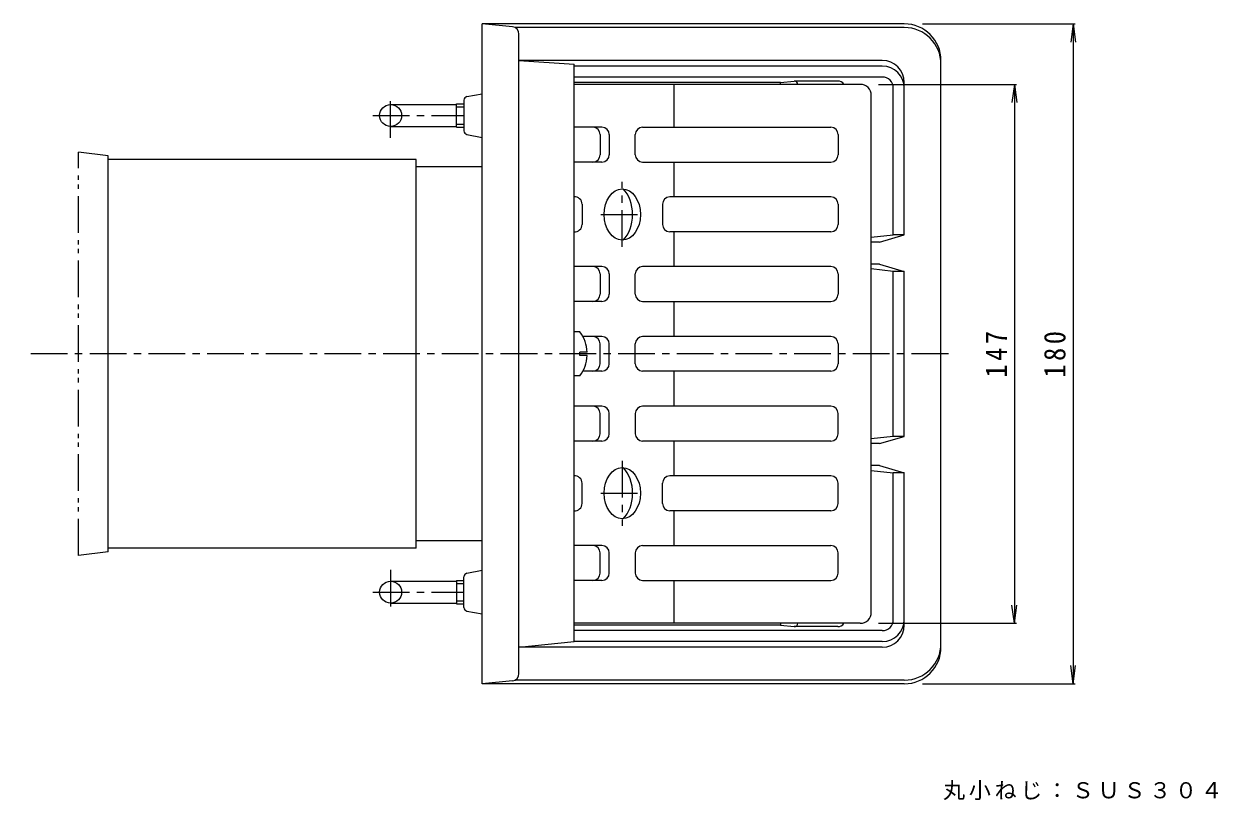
# Model space of a CAD drawing. Units: millimetres, scale not verified. Extents: x -217 to 358, y -274 to 249.
# Drawn here: x -162.7 to 162.8, y 37.6 to 249.3 of the extents above; entities that cross this region are included whole.
import ezdxf

# ---------------------------------------------------------------- set-up
doc = ezdxf.new("R2010")
doc.units = ezdxf.units.MM
doc.header["$LTSCALE"] = 2
doc.linetypes.add('CHAIN1', pattern=[8, 5, -1, 1, -1])
doc.linetypes.add('DOUBLE_CHAIN1', pattern=[8.8, 5, -1, 0.6, -0.6, 0.6, -1])
for name, color, linetype, lineweight in [('0-0_通り芯', 3, 'Continuous', 9), ('0-2_仕上', 6, 'Continuous', 9), ('0-3_建具', 7, 'Continuous', 9), ('0-4_その他', 7, 'Continuous', 9), ('0-5_寸法', 7, 'Continuous', 9)]:
    doc.layers.add(name, color=color, linetype=linetype, lineweight=lineweight)
doc.styles.add('ＭＳ ゴシック', font='')
doc.styles.get('ＭＳ ゴシック').set_extended_font_data('MS Gothic')

msp = doc.modelspace()

# ---------------------------------------------------------------- linework, layer by layer
at = {"layer": '0-0_通り芯'}
for p, q in [((-37.734, 69.292), (-37.734, 249.292)), ((77.266, 249.292), (-37.734, 249.292)), ((-29.535, 248.472), (-37.734, 249.292)), ((77.266, 248.292), (-28.883, 248.292)), ((-27.734, 72.102), (-27.734, 246.482)), ((-27.734, 239.292), (-12.734, 238.292)), ((71.266, 239.292), (-27.734, 239.292)), ((-12.734, 80.792), (-12.734, 238.292)), ((71.266, 237.792), (-12.734, 237.792)), ((87.266, 79.292), (87.266, 239.292)), ((71.266, 234.792), (-12.734, 234.792)), ((43.499, 233.292), (-12.734, 233.292)), ((43.499, 233.292), (47.266, 233.692)), ((43.499, 232.792), (43.499, 233.292)), ((59.156, 233.692), (47.266, 233.692)), ((74.266, 191.792), (74.266, 231.792)), ((77.266, 191.792), (77.266, 233.292)), ((-42.734, 228.465), (-42.734, 220.12)), ((-41.921, 229.447), (-37.734, 230.245)), ((-62.734, 227.292), (-44.734, 227.292)), ((-44.734, 221.117), (-44.734, 227.467)), ((-44.734, 227.467), (-42.734, 227.467)), ((-44.734, 226.652), (-42.734, 226.652)), ((-44.734, 221.932), (-42.734, 221.932)), ((-62.734, 221.292), (-44.734, 221.292)), ((-44.734, 221.117), (-42.734, 221.117)), ((-41.921, 219.138), (-37.734, 218.34)), ((-37.734, 210.292), (-55.736, 210.292)), ((68.266, 191.121), (74.266, 191.792)), ((70.552, 189.792), (68.266, 189.792)), ((70.552, 189.792), (77.266, 191.792)), ((77.266, 191.792), (74.266, 191.792)), ((70.552, 183.792), (68.266, 183.792)), ((74.266, 181.792), (68.266, 182.464)), ((70.552, 183.792), (77.266, 181.792)), ((77.266, 181.792), (74.266, 181.792)), ((77.266, 136.792), (77.266, 181.792)), ((74.266, 136.792), (68.266, 136.121)), ((70.552, 134.792), (77.266, 136.792)), ((70.552, 134.792), (68.266, 134.792)), ((70.552, 128.792), (68.266, 128.792)), ((68.266, 127.464), (74.266, 126.792)), ((70.552, 128.792), (77.266, 126.792)), ((77.266, 126.792), (74.266, 126.792)), ((74.266, 86.792), (74.266, 126.792)), ((77.266, 85.292), (77.266, 126.792)), ((-37.734, 108.292), (-55.736, 108.292)), ((-42.734, 90.12), (-42.734, 98.465)), ((-41.921, 99.447), (-37.734, 100.245)), ((-62.734, 97.293), (-44.734, 97.293)), ((-44.734, 97.467), (-44.734, 91.118)), ((-44.734, 97.467), (-42.734, 97.467)), ((-44.734, 96.652), (-42.734, 96.652)), ((-62.734, 91.293), (-44.734, 91.293)), ((-44.734, 91.932), (-42.734, 91.932)), ((-44.734, 91.118), (-42.734, 91.118)), ((-41.921, 89.138), (-37.734, 88.34)), ((43.499, 85.292), (-12.734, 85.292)), ((43.499, 85.792), (43.499, 85.292)), ((43.499, 85.292), (47.266, 84.892)), ((59.156, 84.892), (47.266, 84.892)), ((71.266, 83.792), (-12.734, 83.792)), ((-27.734, 79.292), (-12.734, 80.792)), ((71.266, 79.292), (-27.734, 79.292)), ((71.266, 80.792), (-12.734, 80.792)), ((-29.535, 70.112), (-37.734, 69.292)), ((77.266, 69.292), (-37.734, 69.292)), ((77.266, 70.292), (-28.883, 70.292))]:
    msp.add_line(p, q, dxfattribs=at)
at = {"layer": '0-0_通り芯', "linetype": 'CHAIN1'}
for p, q in [((-62.734, 218.2), (-62.734, 230.177)), ((-67.537, 224.292), (-42.734, 224.292)), ((89.267, 159.292), (-162.66, 159.292)), ((-62.734, 100.385), (-62.734, 88.408)), ((-67.537, 94.292), (-42.734, 94.292))]:
    msp.add_line(p, q, dxfattribs=at)
at = {"layer": '0-0_通り芯'}
msp.add_lwpolyline([(77.266, 136.792), (74.266, 136.792), (74.266, 181.792)], dxfattribs=at)
for centre in [(-62.734, 224.292), (-62.734, 94.292)]:
    msp.add_circle(centre, 3, dxfattribs=at)
for centre, radius, start, end in [((-29.734, 246.482), 2, 0, 84.28885), ((77.266, 239.292), 10, 0, 90), ((77.266, 238.292), 10, 0, 90), ((71.266, 233.292), 6, 0, 90), ((71.266, 231.792), 6, 0, 90), ((71.266, 231.792), 3, 0, 90), ((47.266, 232.692), 1, 5.73544, 90), ((59.156, 231.692), 2, 33.3649, 90), ((-41.734, 228.465), 1, 100.78464, 180), ((-41.734, 220.12), 1, 180, 259.21536), ((-41.734, 98.465), 1, 100.78464, 180), ((-41.734, 90.12), 1, 180, 259.21536), ((47.266, 85.892), 1, 270, 354.26456), ((59.156, 86.892), 2, 270, 326.6351), ((71.266, 86.792), 6, 270, 0), ((71.266, 86.792), 3, 270, 0), ((71.266, 85.292), 6, 270, 0), ((77.266, 80.292), 10, 270, 0), ((77.266, 79.292), 10, 270, 0), ((-29.734, 72.102), 2, 275.71123, 0)]:
    msp.add_arc(centre, radius, start, end, dxfattribs=at)
at = {"layer": '0-2_仕上'}
for p, q in [((65.265, 232.792), (-12.734, 232.792)), ((14.55, 221.092), (14.55, 232.792)), ((68.265, 88.792), (68.265, 229.792)), ((-5.128, 221.092), (-12.734, 221.092)), ((-5.603, 219.092), (-5.603, 213.592)), ((-3.128, 219.092), (-3.128, 213.592)), ((3.943, 213.592), (3.943, 219.092)), ((5.943, 221.092), (57.265, 221.092)), ((59.265, 219.092), (59.265, 213.592)), ((-5.128, 211.592), (-12.734, 211.592)), ((5.943, 211.592), (57.265, 211.592)), ((14.55, 202.092), (14.55, 211.592)), ((57.265, 202.092), (13.368, 202.092)), ((-10.553, 200.092), (-10.553, 194.592)), ((11.368, 200.092), (11.368, 194.592)), ((59.265, 200.092), (59.265, 194.592)), ((57.265, 192.592), (13.368, 192.592)), ((14.55, 183.092), (14.55, 192.592)), ((-5.128, 183.092), (-12.734, 183.092)), ((57.265, 183.092), (5.943, 183.092)), ((-5.603, 181.092), (-5.603, 175.592)), ((-3.128, 181.092), (-3.128, 175.592)), ((3.943, 175.592), (3.943, 181.092)), ((59.265, 181.092), (59.265, 175.592)), ((-5.128, 173.592), (-12.734, 173.592)), ((5.943, 173.592), (57.265, 173.592)), ((14.55, 163.992), (14.55, 173.592)), ((-5.128, 163.992), (-10.308, 163.992)), ((57.265, 163.992), (5.943, 163.992)), ((-5.603, 156.492), (-5.603, 161.992)), ((-3.128, 156.492), (-3.128, 161.992)), ((3.943, 156.592), (3.943, 162.092)), ((59.265, 162.092), (59.265, 156.592)), ((-5.128, 154.592), (-10.308, 154.592)), ((57.265, 154.592), (5.943, 154.592)), ((14.55, 144.992), (14.55, 154.592)), ((-5.128, 144.992), (-12.734, 144.992)), ((57.265, 144.992), (5.943, 144.992)), ((-5.603, 137.492), (-5.603, 142.992)), ((-3.128, 137.492), (-3.128, 142.992)), ((3.943, 142.992), (3.943, 137.492)), ((59.265, 137.492), (59.265, 142.992)), ((-5.128, 135.492), (-12.734, 135.492)), ((57.265, 135.492), (5.943, 135.492)), ((14.55, 125.992), (14.55, 135.492)), ((-10.553, 118.492), (-10.553, 123.992)), ((11.368, 118.492), (11.368, 123.992)), ((57.265, 125.992), (13.368, 125.992)), ((59.265, 118.492), (59.265, 123.992)), ((57.265, 116.492), (13.368, 116.492)), ((14.55, 106.992), (14.55, 116.492)), ((-5.128, 106.992), (-12.734, 106.992)), ((-5.603, 99.492), (-5.603, 104.992)), ((-3.128, 99.492), (-3.128, 104.992)), ((3.943, 104.992), (3.943, 99.492)), ((5.943, 106.992), (57.265, 106.992)), ((59.265, 99.492), (59.265, 104.992)), ((-5.128, 97.492), (-12.734, 97.492)), ((5.943, 97.492), (57.265, 97.492)), ((14.55, 85.792), (14.55, 97.492)), ((65.265, 85.792), (-12.734, 85.792))]:
    msp.add_line(p, q, dxfattribs=at)
at = {"layer": '0-2_仕上', "linetype": 'CHAIN1'}
for p, q in [((0.408, 188.485), (0.408, 206.228)), ((-5.438, 197.292), (6.199, 197.292)), ((0.408, 130.1), (0.408, 112.357)), ((-5.438, 121.292), (6.199, 121.292))]:
    msp.add_line(p, q, dxfattribs=at)
at = {"layer": '0-2_仕上', "color": 4}
for p, q in [((-11.135, 165.292), (-12.734, 165.292)), ((-11.135, 158.813), (-11.135, 159.772)), ((-9.146, 159.772), (-11.135, 159.772)), ((-9.146, 158.813), (-11.135, 158.813)), ((-11.135, 153.293), (-12.734, 153.293))]:
    msp.add_line(p, q, dxfattribs=at)
at = {"layer": '0-2_仕上'}
for centre, radius, start, end in [((65.265, 229.792), 3, 0, 90), ((-7.603, 219.092), 2, 0, 90), ((-5.128, 219.092), 2, 0, 90), ((5.943, 219.092), 2, 90, 180), ((57.265, 219.092), 2, 0, 90), ((-7.603, 213.592), 2, 270, 0), ((-5.128, 213.592), 2, 270, 0), ((5.943, 213.592), 2, 180, 270), ((57.265, 213.592), 2, 270, 0), ((-12.553, 200.092), 2, 0, 95.21379), ((13.368, 200.092), 2, 90, 180), ((57.265, 200.092), 2, 0, 90), ((-12.553, 194.592), 2, 264.78621, 0), ((13.368, 194.592), 2, 180, 270), ((57.265, 194.592), 2, 270, 0), ((-7.603, 181.092), 2, 0, 90), ((-5.128, 181.092), 2, 0, 90), ((5.943, 181.092), 2, 90, 180), ((57.265, 181.092), 2, 0, 90), ((-7.603, 175.592), 2, 270, 0), ((-5.128, 175.592), 2, 270, 0), ((5.943, 175.592), 2, 180, 270), ((57.265, 175.592), 2, 270, 0), ((-7.603, 161.992), 2, 0, 90), ((-5.128, 161.992), 2, 0, 90), ((5.943, 161.992), 2, 90, 180), ((57.265, 161.992), 2, 0, 90), ((-7.603, 156.592), 2, 270, 0), ((-5.128, 156.592), 2, 270, 0), ((5.943, 156.592), 2, 180, 270), ((57.265, 156.592), 2, 270, 0), ((-7.603, 142.992), 2, 0, 90), ((-5.128, 142.992), 2, 0, 90), ((5.943, 142.992), 2, 90, 180), ((57.265, 142.992), 2, 0, 90), ((-7.603, 137.492), 2, 270, 0), ((-5.128, 137.492), 2, 270, 0), ((5.943, 137.492), 2, 180, 270), ((57.265, 137.492), 2, 270, 0), ((-12.553, 123.992), 2, 0, 95.21379), ((13.368, 123.992), 2, 90, 180), ((57.265, 123.992), 2, 0, 90), ((-12.553, 118.492), 2, 264.78621, 0), ((13.368, 118.492), 2, 180, 270), ((57.265, 118.492), 2, 270, 0), ((-7.603, 104.992), 2, 0, 90), ((-5.128, 104.992), 2, 0, 90), ((5.943, 104.992), 2, 90, 180), ((57.265, 104.992), 2, 0, 90), ((-7.603, 99.492), 2, 270, 0), ((-5.128, 99.492), 2, 270, 0), ((5.943, 99.492), 2, 180, 270), ((57.265, 99.492), 2, 270, 0), ((65.265, 88.792), 3, 270, 0)]:
    msp.add_arc(centre, radius, start, end, dxfattribs=at)
at = {"layer": '0-2_仕上', "color": 4}
for start, end in [(2.74533, 36.86935), (323.13013, 357.25409)]:
    msp.add_arc((-19.135, 159.293), 10, start, end, dxfattribs=at)
at = {"layer": '0-2_仕上'}
for centre, major_axis in [((0.408, 197.292), (0, 7)), ((0.408, 121.292), (0, -7))]:
    msp.add_ellipse(centre, major_axis=major_axis, ratio=0.7071, dxfattribs=at)
for centre, major_axis, start_param, end_param in [((-2.775, 197.292), (0, 8.5), 3.746432, 5.6783393), ((-2.775, 121.292), (0, -8.5), 1.5489882, 2.5367533), ((-2.775, 121.292), (0, -8.5), 0.6048425, 1.5489882)]:
    msp.add_ellipse(centre, major_axis=major_axis, ratio=0.7071, start_param=start_param, end_param=end_param, dxfattribs=at)
at = {"layer": '0-3_建具', "linetype": 'DOUBLE_CHAIN1'}
for p, q in [((-139.716, 213.292), (-147.734, 214.277)), ((-139.716, 212.292), (-139.716, 213.292)), ((-139.716, 105.292), (-139.716, 106.292))]:
    msp.add_line(p, q, dxfattribs=at)
at = {"layer": '0-3_建具', "color": 4}
for p, q in [((-55.736, 212.292), (-139.716, 212.292)), ((-55.736, 106.292), (-55.736, 212.292))]:
    msp.add_line(p, q, dxfattribs=at)
at = {"layer": '0-3_建具', "linetype": 'DOUBLE_CHAIN1'}
msp.add_lwpolyline([(-139.716, 105.292), (-147.734, 104.308), (-147.734, 214.277)], dxfattribs=at)
at = {"layer": '0-3_建具', "color": 4}
msp.add_lwpolyline([(-55.736, 106.292), (-139.716, 106.292), (-139.716, 212.292)], dxfattribs=at)
at = {"layer": '0-4_その他'}
for p, q in [((82.266, 249.292), (123.866, 249.292)), ((123.266, 249.292), (122.613, 244.335)), ((123.266, 249.292), (123.266, 69.292)), ((123.266, 249.292), (123.918, 244.335)), ((70.265, 232.792), (107.866, 232.792)), ((107.266, 232.792), (106.613, 227.835)), ((107.266, 232.792), (107.266, 85.792)), ((107.266, 232.792), (107.918, 227.835)), ((107.266, 85.792), (106.613, 90.75)), ((107.266, 85.792), (107.918, 90.75)), ((70.265, 85.792), (107.866, 85.792)), ((123.266, 69.292), (122.613, 74.25)), ((123.266, 69.292), (123.918, 74.25)), ((82.266, 69.292), (123.866, 69.292))]:
    msp.add_line(p, q, dxfattribs=at)

# ---------------------------------------------------------------- texts
at = {"layer": '0-4_その他', "color": 2, "char_height": 5.865, "attachment_point": 7, "rotation": 90, "style": 'ＭＳ ゴシック'}
for s, insert in [('\\T1.27;\\W0.9;147', (105.266, 152.792)), ('\\T1.27;\\W0.9;180', (121.266, 152.792))]:
    msp.add_mtext(s, dxfattribs=dict(at, insert=insert))
at = {"layer": '0-5_寸法', "insert": (87.837, 37.566), "char_height": 4.399, "attachment_point": 7, "style": 'ＭＳ ゴシック'}
msp.add_mtext('\\T1.17;丸小ねじ：ＳＵＳ３０４', dxfattribs=at)

doc.saveas('drawing.dxf')
